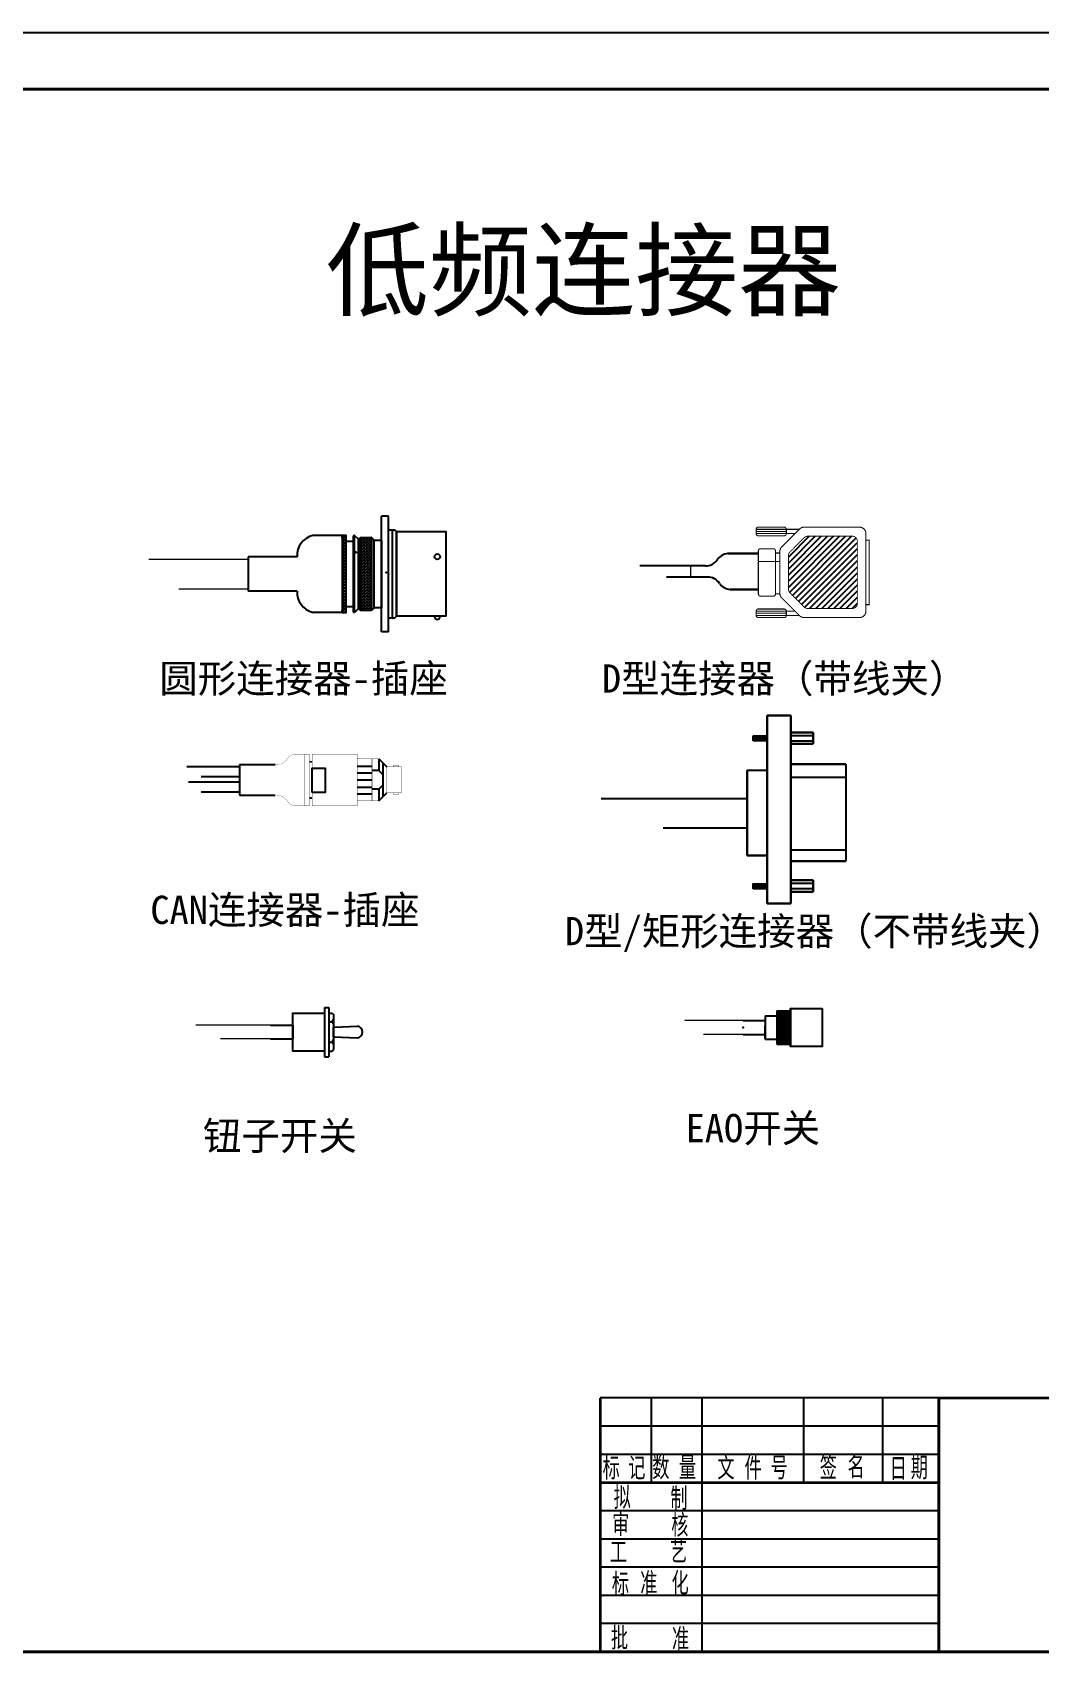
# Model space of a CAD drawing. Header units: inches. Extents: x 75 to 1096, y -115 to 329.
# Drawn here: x 373.4 to 551.8, y 39.6 to 329.3 of the extents above; entities that cross this region are included whole.
import ezdxf

# ---------------------------------------------------------------- set-up
doc = ezdxf.new("R2010")
doc.units = ezdxf.units.IN
doc.header["$MEASUREMENT"] = 0
for name, color, linetype in [('2', 1, 'Continuous'), ('OBJECT', 3, 'Continuous'), ('VFDL', 7, 'Continuous')]:
    doc.layers.add(name, color=color, linetype=linetype)
doc.styles.add('L', font='ROMANC', dxfattribs={"width": 0.8, "bigfont": 'HZDX'})
doc.styles.add('样式 1', font='')
doc.styles.get('样式 1').set_extended_font_data('SimSun')

msp = doc.modelspace()

# ---------------------------------------------------------------- hatches: boundary and pattern name
msp.add_hatch(color=256).paths.add_polyline_path([(437.17, 241.19), (437.11, 241.19), (437.11, 225.58), (437.17, 225.58)])
h = msp.add_hatch()
h.set_pattern_fill('ANSI37', color=256, scale=3, angle=180, style=0)
h.set_pattern_definition([(225, (428.9121, 240.2085), (0.265165, -0.265165), []), (315, (428.9121, 240.2085), (0.265165, 0.265165), [])])
h.paths.add_polyline_path([(428.91, 240.21), (428.21, 240.21), (428.21, 226.56), (428.91, 226.56)])
h = msp.add_hatch()
h.set_pattern_fill('ANSI37', color=256, scale=3, angle=180, style=0)
h.set_pattern_definition([(225, (433.3963, 239.86675), (0.265165, -0.265165), []), (315, (433.3963, 239.86675), (0.265165, 0.265165), [])])
h.paths.add_polyline_path([(431.47, 226.9), (433.4, 226.9), (433.4, 239.87), (431.47, 239.87)])
h = msp.add_hatch()
h.set_pattern_fill('ANSI31', color=256, scale=6.082142, style=0)
h.set_pattern_definition([(45, (-121.22736, -206.1542), (-0.5375905, 0.5375905), [])])
h.paths.add_polyline_path([(510.81, 240.12, 0.198912), (510.16, 239.85), (507.65, 237.34, 0.198912), (507.38, 236.69), (507.38, 230.73, 0.198912), (507.65, 230.09), (510.16, 227.57, 0.198912), (510.81, 227.3), (518.67, 227.3, 0.414214), (519.59, 228.22), (519.59, 239.2, 0.414214), (518.67, 240.12)])

# ---------------------------------------------------------------- linework, layer by layer
for p, q in [((435.2, 223.13), (435.2, 243.64)), ((436.46, 243.64), (435.2, 243.64)), ((436.46, 223.13), (436.46, 243.64)), ((436.46, 225.58), (436.46, 241.19)), ((437.11, 241.19), (437.17, 241.19)), ((437.83, 240.89), (437.52, 241.19)), ((428.21, 240.21), (423.04, 240.21)), ((428.21, 239.76), (428.21, 240.21)), ((428.91, 234.52), (428.91, 239.18)), ((430.32, 240.21), (430.19, 240.08)), ((430.19, 240.08), (430.19, 226.68)), ((430.32, 226.56), (430.32, 240.21)), ((430.44, 240.21), (430.32, 240.21)), ((430.44, 240.21), (431.13, 239.53)), ((430.44, 226.56), (430.44, 240.21)), ((431.47, 239.87), (431.13, 239.53)), ((431.13, 227.24), (431.13, 239.53)), ((433.4, 239.87), (433.87, 239.4)), ((433.4, 226.9), (433.4, 239.87)), ((420.23, 236.42), (411.54, 236.42)), ((411.54, 236.42), (411.54, 230.35)), ((492.61, 234.82), (480.98, 234.82)), ((493.02, 232.81), (485.69, 232.81)), ((420.23, 230.35), (411.54, 230.35)), ((428.21, 226.56), (423.04, 226.56)), ((428.21, 226.56), (428.21, 227)), ((430.19, 226.68), (430.32, 226.56)), ((430.44, 226.56), (430.32, 226.56)), ((431.13, 227.24), (430.44, 226.56)), ((431.13, 227.24), (431.47, 226.9)), ((433.87, 227.37), (433.4, 226.9)), ((436.46, 223.13), (435.2, 223.13)), ((437.11, 225.58), (437.17, 225.58)), ((437.52, 225.58), (437.83, 225.88)), ((434.71, 200.63), (434.71, 198.57)), ((434.71, 200.63), (436.13, 199.21)), ((435.41, 199.93), (435.41, 193.88)), ((410.05, 199.19), (400.67, 199.19)), ((410.05, 197.43), (403.25, 197.43)), ((434.71, 198.57), (433.51, 198.57)), ((434.71, 198.57), (435.41, 197.87)), ((517.47, 199.68), (517.47, 182.48)), ((410.05, 196.5), (400.98, 196.5)), ((410.05, 194.74), (403.25, 194.74)), ((434.71, 195.24), (433.51, 195.24)), ((434.71, 195.24), (435.41, 195.94)), ((434.71, 195.24), (434.71, 193.18)), ((434.71, 193.18), (436.13, 194.6)), ((474.11, 193.59), (500, 193.59)), ((485.09, 188.4), (500, 188.4)), ((425.12, 156.56), (425.86, 156.56)), ((425.12, 156.56), (425.12, 147.82)), ((425.86, 156.56), (425.86, 147.82)), ((425.86, 155.56), (426.44, 155.56)), ((425.86, 153.98), (426.44, 153.98)), ((426.44, 155.56), (426.7, 155.29)), ((426.44, 153.98), (426.7, 154.43)), ((426.44, 153.98), (426.7, 153.53)), ((426.7, 155.29), (426.7, 149.08)), ((499.27, 154.21), (503.22, 154.21)), ((503.22, 155.09), (505.25, 155.09)), ((503.22, 155.09), (503.22, 150.9)), ((503.22, 154.21), (503.22, 151.78)), ((505.25, 155.97), (507.67, 155.97)), ((505.25, 155.97), (505.25, 150.03)), ((505.25, 155.81), (507.67, 155.81)), ((505.25, 155.66), (507.67, 155.66)), ((505.25, 155.5), (507.67, 155.5)), ((505.25, 155.35), (507.67, 155.35)), ((505.25, 155.2), (507.67, 155.2)), ((505.25, 155.05), (507.67, 155.05)), ((505.25, 154.89), (507.67, 154.89)), ((505.25, 154.74), (507.67, 154.74)), ((505.25, 154.6), (507.67, 154.6)), ((505.25, 154.45), (507.67, 154.45)), ((505.25, 154.29), (507.67, 154.29)), ((505.25, 154.14), (507.67, 154.14)), ((505.25, 153.99), (507.67, 153.99)), ((505.25, 153.84), (507.67, 153.84)), ((505.25, 153.68), (507.67, 153.68)), ((507.67, 156.37), (507.67, 149.63)), ((513.31, 156.37), (513.31, 149.63)), ((415.52, 153.41), (419.47, 153.41)), ((415.52, 150.97), (419.47, 150.97)), ((419.47, 153.41), (419.47, 150.97)), ((426.44, 150.4), (426.7, 150.84)), ((426.7, 153.04), (430.93, 153.22)), ((426.7, 152.19), (426.7, 153.04)), ((426.7, 151.34), (426.7, 152.19)), ((426.7, 151.34), (430.93, 151.15)), ((499.27, 151.78), (503.22, 151.78)), ((503.22, 152.6), (503.22, 153.38)), ((503.22, 150.9), (503.22, 152.6)), ((503.22, 150.9), (505.25, 150.9)), ((505.25, 153.53), (507.67, 153.53)), ((505.25, 153.39), (507.67, 153.39)), ((505.25, 153.24), (507.67, 153.24)), ((505.25, 153.08), (507.67, 153.08)), ((505.25, 152.93), (507.67, 152.93)), ((505.25, 152.78), (507.67, 152.78)), ((505.25, 152.63), (507.67, 152.63)), ((505.25, 152.47), (507.67, 152.47)), ((505.25, 152.32), (507.67, 152.32)), ((505.25, 152.18), (507.67, 152.18)), ((505.25, 152.03), (507.67, 152.03)), ((505.25, 151.87), (507.67, 151.87)), ((505.25, 151.72), (507.67, 151.72)), ((505.25, 151.57), (507.67, 151.57)), ((505.25, 151.42), (507.67, 151.42)), ((505.25, 151.26), (507.67, 151.26)), ((505.25, 151.11), (507.67, 151.11)), ((505.25, 150.94), (507.67, 150.94)), ((505.25, 150.79), (507.67, 150.79)), ((425.12, 147.82), (425.86, 147.82)), ((425.86, 150.4), (426.44, 150.4)), ((425.86, 148.82), (426.44, 148.82)), ((426.44, 150.4), (426.7, 149.95)), ((426.44, 148.82), (426.7, 149.08)), ((505.25, 150.63), (507.67, 150.63)), ((505.25, 150.48), (507.67, 150.48)), ((505.25, 150.32), (507.67, 150.32)), ((505.25, 150.16), (507.67, 150.16)), ((505.25, 150.03), (507.67, 150.03)), ((268.98, 42.33), (453.77, 42.33))]:
    msp.add_line(p, q)
at = {"lineweight": 15}
for p, q in [((411.54, 235.98), (393.98, 235.98)), ((489.94, 234.82), (489.94, 232.81)), ((411.54, 230.72), (399.25, 230.72)), ((499.27, 154.21), (488.98, 154.21)), ((415.52, 153.41), (402.29, 153.41)), ((415.52, 150.97), (406.68, 150.97)), ((499.27, 151.78), (492.27, 151.78))]:
    msp.add_line(p, q, dxfattribs=at)
at = {"lineweight": 30}
for p, q in [((496.56, 237), (501.94, 237)), ((501.99, 230.64), (496.98, 230.64))]:
    msp.add_line(p, q, dxfattribs=at)
at = {"color": 0, "lineweight": 30}
for p, q in [((503.56, 183.46), (503.56, 208.32)), ((503.56, 208.32), (507.76, 208.32)), ((507.76, 208.32), (507.76, 174.95)), ((507.77, 205.31), (511.7, 205.31)), ((511.7, 203.25), (507.78, 203.25)), ((511.7, 205.31), (511.7, 203.25)), ((500, 198.52), (500, 183.46)), ((500.07, 198.58), (503.56, 198.59)), ((507.74, 199.68), (517.47, 199.68)), ((500, 183.46), (503.56, 183.46)), ((503.56, 174.95), (503.56, 183.46)), ((517.47, 182.48), (507.75, 182.48)), ((507.76, 179.12), (511.69, 179.12)), ((511.69, 177.06), (507.77, 177.06)), ((511.69, 179.12), (511.69, 177.06)), ((507.76, 174.95), (503.56, 174.95))]:
    msp.add_line(p, q, dxfattribs=at)
at = {"color": 0}
for p, q in [((501.09, 204.72), (503.56, 204.72)), ((501.09, 203.82), (501.09, 204.72)), ((503.56, 203.82), (501.09, 203.82)), ((501.1, 204.71), (501.25, 203.82)), ((501.39, 204.71), (501.54, 203.82)), ((501.69, 204.71), (501.84, 203.81)), ((502.02, 204.71), (502.17, 203.82)), ((502.34, 204.71), (502.49, 203.81)), ((502.67, 204.71), (502.83, 203.81)), ((502.99, 204.71), (503.14, 203.81)), ((503.3, 204.71), (503.45, 203.81)), ((503.56, 204.72), (503.56, 203.82)), ((507.77, 204.74), (511.7, 204.74)), ((507.77, 203.82), (511.71, 203.82)), ((507.76, 197.37), (517.47, 197.37)), ((507.78, 184.46), (517.47, 184.46)), ((501.09, 177.6), (501.09, 178.5)), ((501.09, 178.49), (503.56, 178.49)), ((501.09, 178.49), (501.25, 177.6)), ((503.56, 177.6), (501.09, 177.6)), ((501.38, 178.49), (501.53, 177.6)), ((501.53, 178.49), (501.68, 177.59)), ((501.85, 178.49), (502, 177.59)), ((502.18, 178.49), (502.33, 177.59)), ((502.51, 178.49), (502.66, 177.59)), ((502.84, 178.49), (502.99, 177.59)), ((503.15, 178.49), (503.3, 177.59)), ((503.43, 178.5), (503.56, 177.76)), ((503.56, 178.49), (503.56, 177.6)), ((507.77, 178.56), (511.69, 178.56)), ((507.77, 177.63), (511.7, 177.63))]:
    msp.add_line(p, q, dxfattribs=at)
for points in [[(663.98, 32.33), (663.98, 329.33), (243.98, 329.33), (243.98, 32.33)], [(436.46, 241.19), (437.11, 241.19), (437.11, 225.58), (436.46, 225.58)], [(437.83, 240.89), (446.58, 240.89), (446.58, 225.88), (437.83, 225.88)], [(428.21, 226.56), (428.91, 226.56), (428.91, 240.21), (428.21, 240.21)], [(430.19, 227.59), (428.91, 227.59), (428.91, 239.18), (430.19, 239.18)], [(433.4, 226.9), (431.47, 226.9), (431.47, 239.87), (433.4, 239.87)], [(433.87, 239.4), (435.2, 239.4), (435.2, 227.37), (433.87, 227.37)], [(425.12, 155.56), (425.12, 148.82), (419.47, 148.82), (419.47, 155.56)], [(513.31, 156.37), (513.31, 149.63), (507.67, 149.63), (507.67, 156.37)]]:
    msp.add_lwpolyline(points, close=True)
at = {"const_width": 0.5}
msp.add_lwpolyline([(653.98, 42.33), (653.98, 319.33), (268.98, 319.33), (268.98, 42.33)], close=True, dxfattribs=at)
for points in [[(437.52, 225.58), (437.17, 225.58), (437.17, 241.19), (437.52, 241.19)], [(437.83, 240.89), (437.83, 225.88)], [(533.98, 87.33), (473.98, 87.33)], [(482.98, 87.33), (482.98, 72.33)], [(491.98, 87.33), (491.98, 42.35)], [(509.98, 87.33), (509.98, 72.33)], [(523.98, 87.33), (523.98, 72.33)], [(533.98, 82.33), (473.98, 82.33)], [(533.98, 77.33), (473.98, 77.33)], [(533.98, 67.33), (473.98, 67.33)], [(533.98, 62.33), (473.98, 62.33)], [(533.98, 57.33), (473.98, 57.33)], [(533.98, 52.33), (473.98, 52.33)], [(533.98, 47.33), (473.98, 47.33)]]:
    msp.add_lwpolyline(points)
at = {"linetype": 'Continuous'}
for points, const_width in [([(501.99, 241.68), (506.57, 241.68, -0.414214), (506.95, 241.3), (506.95, 240.54, -0.414214), (506.57, 240.15), (501.99, 240.15, -0.414214), (501.61, 240.54), (501.61, 241.3, -0.414214)], 0.191), ([(521.06, 240.54), (521.06, 226.8, -0.414214), (519.92, 225.66), (510.09, 225.66, -0.198912), (509.28, 225.99), (506.14, 229.14, -0.198912), (505.8, 229.95), (505.8, 237.39, -0.198912), (506.14, 238.2), (509.28, 241.34, -0.198912), (510.09, 241.68), (519.92, 241.68, -0.414214)], 0.191), ([(505.04, 237.48), (505.04, 229.85, -0.414214), (504.66, 229.47), (502.37, 229.47, -0.414214), (501.99, 229.85), (501.99, 237.48, -0.414214), (502.37, 237.86), (504.66, 237.86, -0.414214)], 0.191), ([(519.54, 239.16), (519.54, 228.18, -0.414214), (518.62, 227.26), (510.76, 227.26, -0.198912), (510.11, 227.53), (507.6, 230.04, -0.198912), (507.33, 230.69), (507.33, 236.65, -0.198912), (507.6, 237.29), (510.11, 239.81, -0.198912), (510.76, 240.08), (518.62, 240.08, -0.414214)], 0.153), ([(501.99, 225.66), (506.57, 225.66, 0.414214), (506.95, 226.04), (506.95, 226.8, 0.414214), (506.57, 227.18), (501.99, 227.18, 0.414214), (501.61, 226.8), (501.61, 226.04, 0.414214)], 0.191)]:
    msp.add_lwpolyline(points, format="xyb", close=True, dxfattribs=dict(at, const_width=const_width))
at = {"linetype": 'Continuous', "const_width": 0.191}
for points in [[(509.24, 241.3), (501.61, 241.3), (501.61, 240.54), (508.47, 240.54)], [(506.95, 240.92), (501.61, 240.92)], [(521.06, 239.39), (521.63, 239.39), (521.63, 227.95), (521.06, 227.95)], [(505.8, 235.58), (501.99, 235.58)], [(505.8, 237.1), (505.04, 237.1)], [(505.8, 229.85), (505.04, 229.85)], [(509.24, 226.04), (501.61, 226.04), (501.61, 226.8), (508.47, 226.8)], [(506.95, 226.42), (501.61, 226.42)]]:
    msp.add_lwpolyline(points, dxfattribs=at)
at = {"const_width": 0.5}
for points in [[(473.98, 87.33), (473.98, 42.35)], [(533.98, 87.33), (653.98, 87.33)], [(533.98, 42.33), (533.98, 87.33)], [(533.98, 72.33), (473.98, 72.33)]]:
    msp.add_lwpolyline(points, dxfattribs=at)
msp.add_circle((445.09, 236.45), 0.477)
for centre, radius, start, end in [((423.95, 236.6), 3.73, 104.1962, 182.7563), ((492.72, 237.13), 2.31, 267.3145, 328.4234), ((496.87, 234.27), 2.74, 96.4678, 143.0021), ((493.13, 230.51), 2.31, 31.5766, 92.6855), ((423.95, 230.17), 3.73, 177.2437, 255.8038), ((497.29, 233.36), 2.74, 216.9979, 263.5322), ((445.09, 225.82), 0.477, 172.6156, 7.3844), ((430.76, 152.19), 1.05, 278.8691, 81.1309)]:
    msp.add_arc(centre, radius, start, end)
at = {"color": 0}
msp.add_arc((500.06, 198.52), 0.0618, 85.8533, 180.3792, dxfattribs=at)
msp.add_ellipse((430.63, 237.21), major_axis=(0.075, -0.107), ratio=0.554803)
for p in [(435.2, 233.38), (436.04, 233.66), (436.46, 233.38), (436.46, 233.38), (500, 190.99), (419.47, 152.19), (419.47, 152.19), (426.7, 152.19), (499.27, 153), (503.22, 153), (503.22, 153), (503.22, 153), (507.67, 153), (507.67, 153)]:
    msp.add_point(p)
msp.add_trace([(473.84, 52.4), (473.84, 52.1), (474.36, 52.4), (474.36, 52.1)])
at = {"layer": '2', "color": 7, "const_width": 0.0388}
for points in [[(421.6, 201.46), (419.74, 201.45, 0.226207), (418.35, 200.4, -0.242967), (416.36, 199.55)], [(421.6, 192.3), (419.74, 192.3, -0.226207), (418.35, 193.35, 0.242967), (416.36, 194.2)]]:
    msp.add_lwpolyline(points, format="xyb", dxfattribs=at)
at = {"layer": 'OBJECT', "color": 0, "linetype": 'Continuous'}
for p, q in [((430.88, 199.33), (433.51, 199.33)), ((430.88, 198.14), (433.51, 198.14)), ((430.88, 196.88), (433.51, 196.88)), ((430.88, 195.62), (433.51, 195.62)), ((430.88, 194.4), (433.51, 194.4))]:
    msp.add_line(p, q, dxfattribs=at)
at = {"layer": 'OBJECT', "color": 0, "linetype": 'Continuous', "const_width": 0.0672}
for points in [[(422.43, 192.3), (421.6, 192.3), (421.6, 201.46), (422.43, 201.46)], [(430.88, 201.47), (430.88, 192.27), (422.89, 192.27), (422.89, 201.47)], [(433.51, 200.63), (433.51, 193.18), (430.88, 193.18), (430.88, 200.63)], [(438.76, 199.21), (438.76, 194.6), (436.13, 194.6), (436.13, 199.21)], [(438.23, 199.49), (438.23, 199.21), (437.32, 199.21), (437.32, 199.49)], [(438.23, 194.6), (438.23, 194.32), (437.32, 194.32), (437.32, 194.6)]]:
    msp.add_lwpolyline(points, close=True, dxfattribs=at)
at = {"layer": 'OBJECT', "color": 0, "const_width": 0.336}
for points in [[(422.48, 200.09), (422.91, 200.09)], [(422.48, 193.66), (422.85, 193.66)]]:
    msp.add_lwpolyline(points, dxfattribs=at)
at = {"layer": 'OBJECT', "color": 0, "linetype": 'Continuous', "const_width": 0.0672}
for points in [[(434.71, 193.18), (433.51, 193.18), (433.51, 200.63), (434.71, 200.63)], [(436.13, 199.21), (436.13, 194.6)]]:
    msp.add_lwpolyline(points, dxfattribs=at)
at = {"layer": 'OBJECT', "color": 0}
msp.add_lwpolyline([(422.9, 194.63), (422.9, 198.94), (425.19, 198.94), (425.19, 194.63)], close=True, dxfattribs=at)
at = {"layer": 'VFDL', "linetype": 'Continuous'}
for p, q in [((410.05, 199.55), (410.05, 194.2)), ((416.36, 199.55), (410.05, 199.55)), ((410.05, 194.2), (416.36, 194.2))]:
    msp.add_line(p, q, dxfattribs=at)

# ---------------------------------------------------------------- texts
at = {"lineweight": 15, "style": '样式 1'}
for s, p in [('圆形连接器-插座', (395.81, 212.36)), ('D型连接器（带线夹）', (474.26, 212.36)), ('CAN连接器-插座', (394.23, 171.35)), ('D型/矩形连接器（不带线夹）', (467.7, 167.59)), ('钮子开关', (403.56, 131.29)), ('EAO开关', (489.1, 132.67))]:
    msp.add_text(s, height=5, dxfattribs=at).set_placement(p)
at = {"style": 'L', "width": 0.8}
for s, p in [('标', (474.39, 72.86)), ('记', (478.94, 72.86)), ('数', (483.19, 72.91)), ('量', (487.91, 72.91)), ('文', (494.73, 72.86)), ('件', (499.54, 72.86)), ('号', (504.15, 72.91)), ('签  ', (512.87, 72.91)), ('名', (517.8, 73.06)), ('日', (525.27, 72.75)), ('期', (528.98, 72.91)), ('拟', (476.34, 67.66)), ('制', (486.4, 67.46)), ('审   ', (476.07, 62.83)), ('核', (486.55, 62.73)), ('工', (475.68, 57.93)), ('艺', (486.31, 58.08)), ('标', (476.03, 52.31)), ('准', (481.04, 52.45)), ('化', (486.6, 52.45)), ('批', (475.86, 42.72)), ('准', (486.68, 42.55))]:
    msp.add_text(s, height=4, dxfattribs=at).set_placement(p)
at = {"lineweight": 15, "insert": (425.33, 293.92), "char_height": 13.396, "attachment_point": 1, "style": '样式 1'}
msp.add_mtext_dynamic_manual_height_columns('低频连接器', width=116.8951, gutter_width=66.98, heights=[0], dxfattribs=at)

doc.saveas('drawing.dxf')
